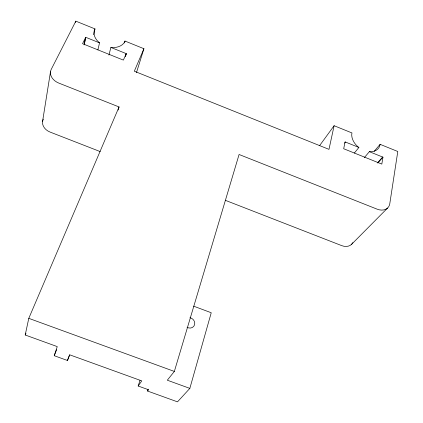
<?xml version="1.0" encoding="UTF-8"?>
<svg xmlns="http://www.w3.org/2000/svg" width="423" height="423" viewBox="0 0 423 423"><rect width="100%" height="100%" fill="white"/><g stroke="black" fill="none" stroke-linecap="round" stroke-linejoin="round"><path stroke-width="0.63" d="M42.559 121.517L50.496 71.762M364.325 157.663L369.353 151.683L382.968 157.171L381.821 164.087L343.688 148.743L345.083 141.89L358.889 147.458L354.315 153.094M75.59 22.445L75.833 21.15L94.99 28.907L93.705 34.712M84.309 44.325L85.71 37.287L99.537 42.866L97.887 49.914M84.108 44.938L85.71 37.287L82.559 43.685L123.373 60.108L126.239 53.631L110.884 47.439L108.938 55.064M193.686 306.183L211.241 312.745L189.842 388.393L177.496 401.85L147.564 391.048L148.542 389.757L138.173 386.014L141.779 380.896L69.658 354.797L67.463 360.486L54.234 355.706L57.258 346.606L25.211 334.995L28.785 318.345L119.053 106.95L58.829 83.098A13.002 9.909 15 0 1 51.268 69.282L75.833 21.15M358.889 147.458L358.022 146.855A15.672 11.315 36.1 0 1 351.762 133.911L352.015 132.965L334.112 125.716L328.978 149.361L134.313 71.212L143.92 48.714L125.002 41.057L124.536 42.21A16.349 11.992 18.5 0 1 111.55 47.556L110.884 47.439M189.842 388.393L167.307 380.208L174.35 371.426L239.08 154.49L377.115 209.158A12.367 9.211 39.7 0 0 389.768 203.817L397.789 151.497L380.103 144.333L379.632 146.363A15.672 11.315 36.1 0 1 372.441 151.603L369.353 151.683M124.484 42.945L125.002 41.057M125.705 55.513L126.239 53.631L125.319 56.756M118.117 110.08L119.053 106.95M136.481 72.592L143.92 48.714M147.564 391.048L148.156 389.165M138.173 386.014L139.997 380.367M67.463 360.486L69.594 354.934M54.234 355.706L56.587 349.742M25.211 334.995L25.983 333.171M94.99 28.907L94.223 30.641A16.349 11.992 18.5 0 0 96.883 40.264L99.537 42.866M319.709 145.475L334.112 125.716M344.634 143.074L345.443 142.038M374.17 151.323L380.103 144.333M377.866 162.448L382.614 157.028M377.781 163.077L382.968 157.171M351.439 244.462L387.537 208.09M28.785 318.345L174.35 371.426M100.24 151.603L50.12 132.087A11.855 9.433 13.6 0 1 43.278 119.154M225.454 200.359L341.721 245.631A11.321 8.825 40.7 0 0 352.856 242.638M189.938 317.715A5.568 5.013 38.2 0 1 194.564 324.764A5.568 5.013 38.2 0 1 187.077 327.302"/></g></svg>
